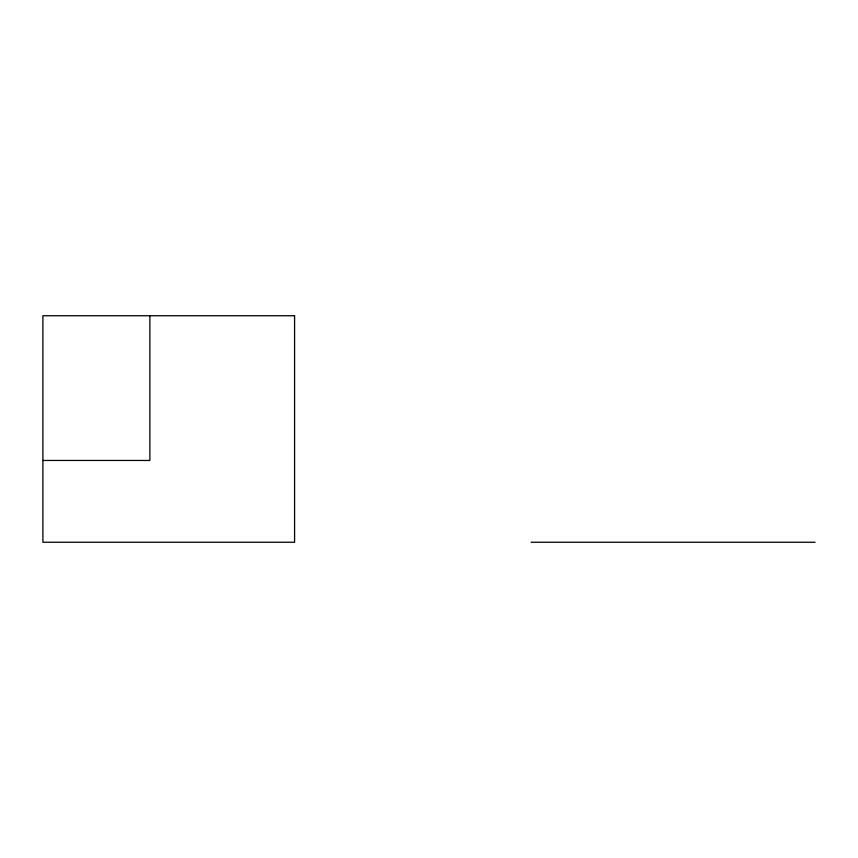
<?xml version="1.0" encoding="UTF-8"?>
<svg xmlns="http://www.w3.org/2000/svg" width="858" height="858" viewBox="0 0 858 858"><rect width="100%" height="100%" fill="white"/><g stroke="black" fill="none" stroke-linecap="round" stroke-linejoin="round"><path stroke-width="1.29" d="M42.9 460.456L149.871 460.456L149.871 315.744M531.134 542.256L815.1 542.256M294.584 315.744L42.9 315.744L42.9 542.256L294.584 542.256L294.584 315.744"/></g></svg>
